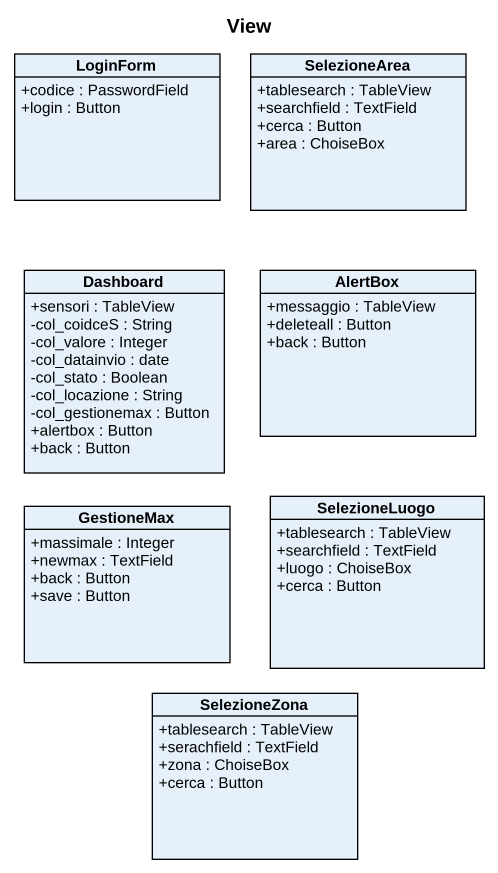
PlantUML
@startuml
title View
hide circle
hide empty members
skinparam classAttributeIconSize 0
class LoginForm {
  +codice : PasswordField
  +login : Button
}
class SelezioneArea {
  +tablesearch : TableView
  +searchfield : TextField
  +cerca : Button
  +area : ChoiseBox
}
class Dashboard {
  +sensori : TableView
  -col_coidceS : String
  -col_valore : Integer
  -col_datainvio : date
  -col_stato : Boolean
  -col_locazione : String
  -col_gestionemax : Button
  +alertbox : Button
  +back : Button
}
class AlertBox {
  +messaggio : TableView
  +deleteall : Button
  +back : Button
}
class GestioneMax {
  +massimale : Integer
  +newmax : TextField
  +back : Button
  +save : Button
}
class SelezioneLuogo {
  +tablesearch : TableView
  +searchfield : TextField
  +luogo : ChoiseBox
  +cerca : Button
}
class SelezioneZona {
  +tablesearch : TableView
  +serachfield : TextField
  +zona : ChoiseBox
  +cerca : Button
}
@enduml
